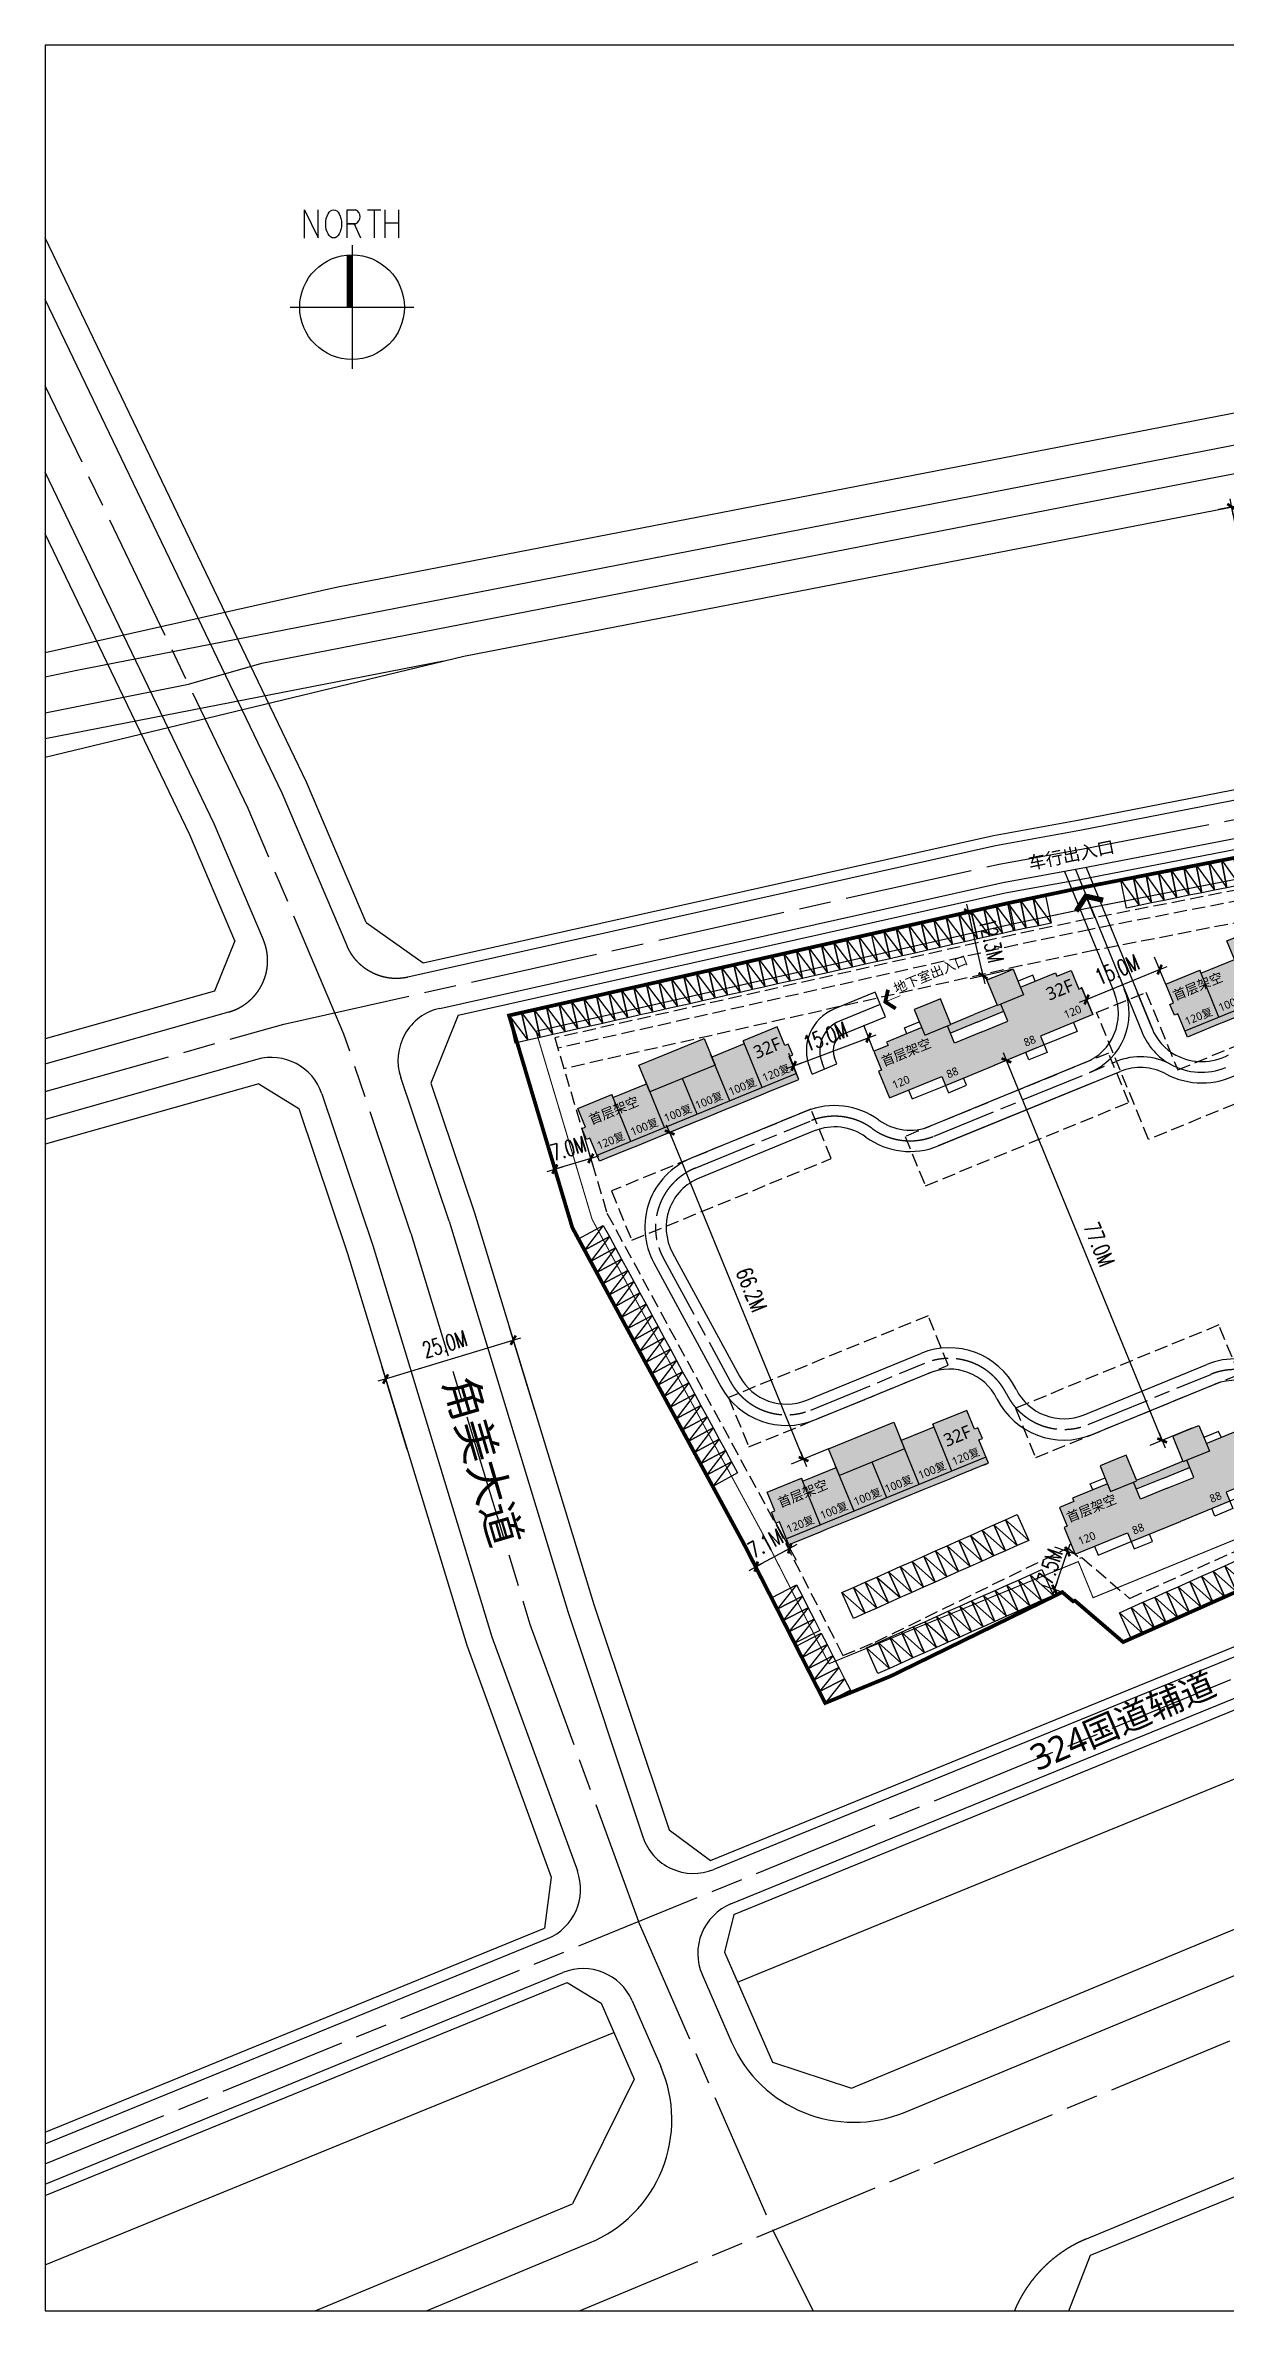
# Model space of a CAD drawing. Header units: inches. Extents: x 855191 to 1455791, y 170967 to 595677.
# Drawn here: x 855191 to 1076408, y 170967 to 595677 of the extents above; entities that cross this region are included whole.
import ezdxf
from ezdxf.enums import TextEntityAlignment as Align
from ezdxf.lldxf.tags import DXFTag
from ezdxf.xclip import XClip

# ---------------------------------------------------------------- set-up
doc = ezdxf.new("R2010")
doc.units = ezdxf.units.IN
doc.header["$LTSCALE"] = 1000
doc.header["$MEASUREMENT"] = 0
doc.header["$XCLIPFRAME"] = 2
for name, pattern in [('__DASH', [0.35, 0.25, -0.1]), ('ACAD_ISO08W100', [36, 24, -3, 6, -3]), ('DASHED', [0.75, 0.5, -0.25])]:
    doc.linetypes.add(name, pattern=pattern)
for name, color, linetype in [('06S1中心线', 52, 'ACAD_ISO08W100'), ('06S路名', 7, 'Continuous'), ('AXIS', 3, 'Continuous'), ('BALCONY', 200, 'Continuous'), ('CAR', 146, 'Continuous'), ('PUB_DIM', 3, 'Continuous'), ('road', 175, 'Continuous'), ('SOLID_HATCH', 252, 'Continuous'), ('Text_楼号', 1, 'Continuous'), ('wall', 130, 'Continuous'), ('地下室轮廓', 6, 'Continuous'), ('填充', 7, 'Continuous'), ('户型面积', 1, 'Continuous'), ('用地红线', 1, 'Continuous'), ('退红线', 5, 'Continuous'), ('道路中线', 52, 'Continuous')]:
    doc.layers.add(name, color=color, linetype=linetype)
doc.styles.add('DIM_FONT', font='simplex_.ttf', dxfattribs={"width": 0.7, "bigfont": 'GBCBIG'})
doc.styles.add('H', font='msyh.ttf')
doc.styles.add('H竖', font='msyh.ttf')
tags = doc.linetypes.add('CENTER', pattern=[2, 1.25, -0.25, 0.25, -0.25]).pattern_tags.tags
tags[10:11] = [DXFTag(74, 4), DXFTag(75, 0), DXFTag(340, '0'), DXFTag(46, 1.0), DXFTag(50, 0.0), DXFTag(44, 0.0), DXFTag(45, 0.0)]
tags[8:9] = [DXFTag(74, 4), DXFTag(75, 0), DXFTag(340, '0'), DXFTag(46, 1.0), DXFTag(50, 0.0), DXFTag(44, 0.0), DXFTag(45, 0.0)]
tags[6:7] = [DXFTag(74, 4), DXFTag(75, 0), DXFTag(340, '0'), DXFTag(46, 1.0), DXFTag(50, 0.0), DXFTag(44, 0.0), DXFTag(45, 0.0)]
tags[4:5] = [DXFTag(74, 4), DXFTag(75, 0), DXFTag(340, '0'), DXFTag(46, 1.0), DXFTag(50, 0.0), DXFTag(44, 0.0), DXFTag(45, 0.0)]
doc.dimstyles.new('DIMN1', dxfattribs={"dimscale": 10, "dimtxt": 300, "dimasz": 1, "dimexe": 250, "dimexo": 300, "dimgap": 150, "dimtad": 1, "dimdec": 1, "dimlfac": 1000, "dimzin": 0, "dimdsep": 46, "dimtxsty": 'DIM_FONT', "dimblk": '_DIMX', "dimcen": 0.09, "dimclrt": 7, "dimazin": 0, "dimtfac": 1, "dimtdec": 1, "dimtix": 1, "dimtmove": 2, "dimatfit": 3, "dimldrblk": '_DIMX', "dimfxl": 1, "dimtolj": 1, "dimtzin": 0, "dimarcsym": 0})

# ---------------------------------------------------------------- blocks, each defined once
blk = doc.blocks.new('67234234234')
at = {"layer": '填充'}
h = blk.add_hatch(color=5, dxfattribs=at)
h.dxf.hatch_style = 1
h.paths.add_polyline_path([(665542, -193571), (662642, -193571), (662642, -192871), (655542, -192871), (655542, -189221), (650242, -189221), (650242, -194421), (650942, -194421), (650942, -197871), (645542, -197871), (640142, -197871), (640142, -194421), (640842, -194421), (640842, -189221), (635542, -189221), (635542, -192871), (628442, -192871), (628442, -193571), (625542, -193571), (625542, -197371), (624942, -197371), (624942, -202771), (635542, -202771), (635542, -204571), (645542, -204571), (655542, -204571), (655542, -202771), (666142, -202771), (666142, -197371), (665542, -197371)])
h = blk.add_hatch(color=5, dxfattribs=at)
h.dxf.hatch_style = 1
h.paths.add_polyline_path([(650942, -194421), (650242, -194421), (650242, -194321), (645542, -194321), (640842, -194321), (640842, -194421), (640142, -194421), (640142, -195871), (645542, -195871), (650942, -195871)])
at = {"layer": 'BALCONY'}
for p, q in [((632542, -192871), (632542, -191671)), ((632542, -191671), (635542, -191671)), ((640842, -194321, 0), (645542, -194321, 0)), ((650242, -194321, 0), (645542, -194321, 0)), ((658542, -191671), (655542, -191671)), ((658542, -192871), (658542, -191671)), ((645542, -195871, 0), (640142, -195871, 0)), ((645542, -195871, 0), (650942, -195871, 0)), ((628842, -202771), (628842, -204571)), ((662242, -202771), (662242, -204571)), ((628842, -204571), (635542, -204571)), ((635542, -204571, 0), (635542, -206071)), ((635542, -206071), (639242, -206071)), ((639242, -206071), (639242, -204571, 0)), ((651842, -206071), (651842, -204571, 0)), ((655542, -206071), (651842, -206071)), ((655542, -204571, 0), (655542, -206071)), ((662242, -204571), (655542, -204571))]:
    blk.add_line(p, q, dxfattribs=at)
at = {"layer": 'wall'}
for p, q in [((638442, -189221), (635542, -189221)), ((635542, -189221), (635542, -192271)), ((640842, -189221), (638442, -189221)), ((638442, -189221), (638442, -189221)), ((640842, -194421), (640842, -189221)), ((650242, -194421), (650242, -189221)), ((650242, -189221), (652642, -189221)), ((652642, -189221), (652642, -189221)), ((652642, -189221), (655542, -189221)), ((655542, -189221), (655542, -192271)), ((628442, -193571), (625542, -193571)), ((625542, -193571), (625542, -197371)), ((635542, -192871), (628442, -192871)), ((628442, -192871), (628442, -193571)), ((635542, -192261, 0), (635542, -194421, 0)), ((635542, -194421, 0), (640142, -194421, 0)), ((640142, -197871), (640142, -194421)), ((640142, -194421), (640842, -194421)), ((650942, -194421), (650242, -194421)), ((650942, -197871), (650942, -194421)), ((655542, -194421, 0), (650942, -194421, 0)), ((655542, -192261, 0), (655542, -194421, 0)), ((655542, -192871), (662642, -192871)), ((662642, -192871), (662642, -193571)), ((662642, -193571), (665542, -193571)), ((665542, -193571), (665542, -197371)), ((625542, -197371), (624942, -197371)), ((624942, -197371), (624942, -202771)), ((645542, -197871), (640142, -197871)), ((645542, -197871), (650942, -197871)), ((665542, -197371), (666142, -197371)), ((666142, -197371), (666142, -202771)), ((624942, -202771), (635542, -202771)), ((635542, -202771), (635542, -204571)), ((655542, -202771, 0), (655542, -204571)), ((666142, -202771), (655542, -202771)), ((635542, -204571), (645542, -204571)), ((645542, -204571), (645542, -204571)), ((655542, -204571), (645542, -204571)), ((645542, -204571), (645542, -204571))]:
    blk.add_line(p, q, dxfattribs=at)
at = {"layer": '户型面积', "style": 'H'}
for s, p in [('120', (626402, -201597, 0)), ('88', (636541, -203590, 0)), ('88', (652217, -203590, 0)), ('120', (661158, -201597, 0))]:
    blk.add_text(s, height=1500, dxfattribs=at).set_placement(p)
blk = doc.blocks.new('768345345345')
at = {"layer": '填充'}
h = blk.add_hatch(color=5, dxfattribs=at)
h.dxf.hatch_style = 1
h.paths.add_polyline_path([(797228, -274214), (803613, -271597), (803840, -272153), (810133, -269573), (808711, -266104), (820925, -261099), (822348, -264568), (828455, -262066), (828227, -261510), (834612, -258893), (836052, -262410), (836700, -262144), (837534, -264180), (836887, -264445), (838669, -268794), (801286, -284115), (799504, -279765), (798856, -280031), (798021, -277993), (798669, -277728)])
at = {"layer": 'SOLID_HATCH'}
for p, q in [((831829, -270301), (828227, -261510)), ((825722, -272803), (822120, -264012)), ((807216, -280388), (803613, -271598)), ((813508, -277808), (809906, -269017)), ((819615, -275306), (816866, -268598))]:
    blk.add_line(p, q, dxfattribs=at)
at = {"layer": 'wall'}
for p, q in [((834612, -258893), (828227, -261510)), ((836052, -262410), (834612, -258893)), ((808711, -266104), (820925, -261099)), ((820925, -261099), (822974, -266095)), ((826604, -262824), (822348, -264569)), ((828455, -262065), (826604, -262824)), ((826604, -262824), (826604, -262824)), ((828227, -261510), (828455, -262065)), ((836699, -262142), (836052, -262410)), ((837534, -264180), (836699, -262142)), ((810759, -271100), (808711, -266104)), ((822974, -266095), (810759, -271100)), ((836887, -264445), (837534, -264180)), ((838669, -268794), (836887, -264445)), ((797228, -274214), (803613, -271598)), ((838214, -267684), (800831, -283004)), ((803613, -271598), (803840, -272153)), ((803840, -272153), (805691, -271394)), ((805691, -271394), (810133, -269574)), ((805691, -271394), (805691, -271394)), ((831544, -271714), (826270, -273876)), ((831545, -271714), (831544, -271714)), ((832839, -271183), (831545, -271714)), ((838299, -268946), (832839, -271183)), ((832839, -271183), (832839, -271183)), ((837744, -269174), (838669, -268794)), ((837744, -269174), (837744, -269174)), ((838299, -268946), (838299, -268946)), ((798670, -277730), (797228, -274214)), ((825529, -274179), (820625, -276189)), ((826270, -273876), (825529, -274179)), ((825529, -274179), (825529, -274179)), ((826270, -273876), (826270, -273876)), ((798021, -277993), (798670, -277730)), ((798856, -280031), (798021, -277993)), ((799504, -279765), (798856, -280031)), ((801286, -284115), (799504, -279765)), ((813685, -279033), (808411, -281195)), ((813686, -279033), (813685, -279033)), ((814426, -278730), (813686, -279033)), ((819330, -276720), (814426, -278730)), ((814426, -278730), (814426, -278730)), ((820625, -276189), (819330, -276720)), ((819330, -276720), (819330, -276720)), ((820625, -276189), (820625, -276189)), ((802211, -283735), (801286, -284115)), ((807116, -281726), (802211, -283735)), ((802211, -283735), (802211, -283735)), ((808411, -281195), (807116, -281726)), ((807116, -281726), (807116, -281726)), ((808411, -281195), (808411, -281195))]:
    blk.add_line(p, q, dxfattribs=at)
at = {"layer": '户型面积', "style": 'H'}
for s, rotation, p in [('120复', 22.28491, (832200, -269253)), ('100复', 22.28491, (819617, -274410)), ('100复', 22.28491, (825895, -271837)), ('100复', 22.28512, (807506, -279373)), ('100复', 22.28512, (813784, -276800)), ('120复', 22.28512, (801201, -281958))]:
    blk.add_text(s, height=1500, rotation=rotation, dxfattribs=at).set_placement(p)
blk = doc.blocks.new('567345345345')
for p, q in [((595221, 464183), (1163623, 574503)), ((618819, 451190), (1163603, 557123)), ((482455, 438798), (595221, 464183)), ((482455, 418260), (618819, 451190)), ((735554, 411596), (782511, 420763)), ((735924, 409631), (782501, 418723)), ((614317, 385153), (719871, 408762)), ((719871, 408762), (735554, 411596)), ((720268, 406801), (735924, 409631)), ((617749, 383871), (720268, 406801)), ((600535, 401257), (611212, 393681)), ((575934, 397794), (572140, 388406)), ((668902, 217244), (1095753, 391694)), ((572140, 388406), (482455, 363000)), ((669431, 215299), (1096591, 389876)), ((617749, 383871), (612664, 371115)), ((670116, 202616), (1108203, 381659)), ((580025, 375569), (482455, 347930)), ((580399, 370998), (482455, 343253)), ((580399, 370998), (587889, 366354)), ((616076, 345273), (607021, 372208)), ((612664, 371115), (620839, 346798)), ((587889, 366354), (597027, 339173)), ((592229, 369134), (601789, 340698)), ((691522, 182742), (1113563, 357939)), ((701530, 178235), (1112572, 348866)), ((616076, 345273), (638414, 271877)), ((620839, 346798), (643183, 273380)), ((601789, 340698), (624117, 267335)), ((597027, 339173), (619373, 265750)), ((665097, 225411), (832463, 293812)), ((833835, 292429), (665681, 223705)), ((638414, 271877), (652409, 229806)), ((643183, 273380), (657346, 231158)), ((619373, 265750), (635216, 222269)), ((624117, 267335), (640116, 223428)), ((657346, 231158), (665097, 225411)), ((635216, 222269), (633969, 212690)), ((503749, 159470), (633969, 212690)), ((669431, 215299), (667692, 208184)), ((505665, 158092), (634503, 210747)), ((667672, 208230), (676664, 187574)), ((508401, 151648), (637421, 204378)), ((663517, 203996), (669023, 191346)), ((508369, 149474), (638178, 202526)), ((638178, 202526), (644585, 198631)), ((644585, 198631), (650775, 184411)), ((650374, 199112), (655750, 186762)), ((540405, 149604), (646968, 193155)), ((676664, 187574), (691522, 182742)), ((650775, 184411), (639202, 161024)), ((735522, 154450), (808514, 184750)), ((736276, 151419), (811950, 182210)), ((526190, 114110), (639202, 161024)), ((600380, 136246), (642412, 153694)), ((725523, 123671), (736276, 151419))]:
    blk.add_line(p, q)
for points in [[(482455, 358323), (574794, 384481, 0.4513833), (581274, 398008), (572059, 419726), (484531, 602120)], [(1078068, 601445), (1097575, 499551, -0.4131523), (1089670, 487856), (734261, 418476), (718484, 415624), (608363, 390994, -0.3620772), (596974, 396847), (584821, 425492), (500068, 602102)]]:
    blk.add_lwpolyline(points, format="xyb")
for points in [[(600535, 401257), (589379, 427551), (505617, 602096)], [(575934, 397794), (567501, 417667), (482455, 594889)], [(482455, 435248), (546327, 448569), (1163617, 568674)], [(482455, 429081), (567256, 445915), (580973, 449880), (758158, 484454), (902575, 512171), (943290, 522944), (976640, 532294)], [(611212, 393681), (718088, 417585), (733892, 420442), (1089078, 489778)], [(482455, 424453), (615035, 450276)]]:
    blk.add_lwpolyline(points)
for centre, radius, start, end in [((616500, 375394), 10000, 102.6074, 198.58193), ((582751, 365948), 10000, 18.58193, 105.81624), ((661898, 232962), 10000, 198.39976, 292.22944), ((630720, 220004), 10000, 292.22944, 20.02098), ((672686, 207987), 10000, 112.22944, 203.52403), ((641205, 195121), 10000, 23.52403, 112.22944), ((691945, 201325), 25000, 203.52403, 292.54415), ((632827, 176784), 25000, 292.54415, 23.52403), ((745107, 131360), 25000, 112.54415, 204.94361)]:
    blk.add_arc(centre, radius, start, end)
at = {"layer": '06S1中心线'}
for p, q in [((494536, 149763), (1106266, 399772)), ((482455, 75383), (1163377, 358045)), ((608933, 342985), (631233, 269713)), ((631233, 269713), (651557, 213936)), ((651530, 213994), (676757, 156041)), ((676757, 156041), (720646, 68395))]:
    blk.add_line(p, q, dxfattribs=at)
for points in [[(608933, 342985), (596376, 380335), (578440, 422609), (492299, 602111)], [(482455, 353126), (585122, 382210), (719178, 412193), (734908, 415036), (1103165, 486924)]]:
    blk.add_lwpolyline(points, dxfattribs=at)
blk = doc.blocks.new('_DIMX')
blk.add_line((-150, 0), (150, 0))
at = {"const_width": 50}
blk.add_lwpolyline([(-70, -70), (70, 70)], dxfattribs=at)
blk = doc.blocks.new('*D13')
at = {"layer": 'Defpoints', "color": 0, "transparency": 16777216}
for p in [(1089172, 511413), (1099118, 460261), (1087471, 457996)]:
    blk.add_point(p, dxfattribs=at)
at = {"layer": 'PUB_DIM', "color": 0, "lineweight": -2, "transparency": 16777216}
for p, q in [((1089172, 511413), (1075070, 508671)), ((1077526, 509138), (1087469, 458006)), ((1099118, 460261), (1085017, 457519))]:
    blk.add_line(p, q, dxfattribs=at)
at = {"layer": 'PUB_DIM', "color": 0, "lineweight": -2, "transparency": 16777216, "xscale": 10, "yscale": 10, "zscale": 10}
for p, rotation in [((1077524, 509148), 101.0038109321907), ((1087471, 457996), 281.0038109321908)]:
    blk.add_blockref('_DIMX', p, dxfattribs=dict(at, rotation=rotation))
at = {"layer": 'PUB_DIM', "color": 7, "transparency": 16777216, "insert": (1085462, 484148), "char_height": 3000, "attachment_point": 5, "rotation": 281.00381, "style": 'DIM_FONT'}
blk.add_mtext('\\A1;52.1M', dxfattribs=at)
blk = doc.blocks.new('*D35')
at = {"layer": 'Defpoints', "color": 0, "transparency": 16777216}
for p in [(972207, 391856), (976889, 393775), (1001982, 332548)]:
    blk.add_point(p, dxfattribs=at)
at = {"layer": 'PUB_DIM', "color": 0, "lineweight": -2, "transparency": 16777216}
for p, q in [((976889, 393775), (969894, 390908)), ((997295, 330638), (972211, 391847)), ((1001982, 332548), (994986, 329681))]:
    blk.add_line(p, q, dxfattribs=at)
at = {"layer": 'PUB_DIM', "color": 0, "lineweight": -2, "transparency": 16777216, "xscale": 10, "yscale": 10, "zscale": 10}
for p, rotation in [((972207, 391856), 112.285014005656), ((997299, 330629), 292.2850140056561)]:
    blk.add_blockref('_DIMX', p, dxfattribs=dict(at, rotation=rotation))
at = {"layer": 'PUB_DIM', "color": 7, "transparency": 16777216, "insert": (987547, 362388), "char_height": 3000, "attachment_point": 5, "rotation": 292.28501, "style": 'DIM_FONT'}
blk.add_mtext('\\A1;66.2M', dxfattribs=at)
blk = doc.blocks.new('*D36')
at = {"layer": 'Defpoints', "color": 0, "transparency": 16777216}
for p in [(1035311, 405371), (1040851, 407642), (1070046, 336399)]:
    blk.add_point(p, dxfattribs=at)
at = {"layer": 'PUB_DIM', "color": 0, "lineweight": -2, "transparency": 16777216}
for p, q in [((1040851, 407642), (1032998, 404424)), ((1064502, 334138), (1035315, 405362)), ((1070046, 336399), (1062193, 333181))]:
    blk.add_line(p, q, dxfattribs=at)
at = {"layer": 'PUB_DIM', "color": 0, "lineweight": -2, "transparency": 16777216, "xscale": 10, "yscale": 10, "zscale": 10}
for p, rotation in [((1035311, 405371), 112.2833172064324), ((1064506, 334129), 292.2833172064324)]:
    blk.add_blockref('_DIMX', p, dxfattribs=dict(at, rotation=rotation))
at = {"layer": 'PUB_DIM', "color": 7, "transparency": 16777216, "insert": (1052703, 370895), "char_height": 3000, "attachment_point": 5, "rotation": 292.28332, "style": 'DIM_FONT'}
blk.add_mtext('\\A1;77.0M', dxfattribs=at)
blk = doc.blocks.new('343434klkl')
at = {"layer": 'AXIS'}
for points, const_width in [([(3958340, -1375177), (3961062, -1373275), (3963784, -1375177)], 1000), ([(3961062, -1373275), (3961062, -1377677)], 200)]:
    blk.add_lwpolyline(points, dxfattribs=dict(at, const_width=const_width))
blk = doc.blocks.new('*D29')
at = {"layer": 'Defpoints', "color": 0, "transparency": 16777216}
for p in [(1064038, 422396), (1065197, 419568), (1051504, 413952)]:
    blk.add_point(p, dxfattribs=at)
at = {"layer": 'PUB_DIM', "color": 0, "lineweight": -2, "transparency": 16777216}
for p, q in [((1050353, 416784), (1064028, 422392)), ((1065197, 419568), (1063089, 424709)), ((1051504, 413952), (1049396, 419093))]:
    blk.add_line(p, q, dxfattribs=at)
at = {"layer": 'PUB_DIM', "color": 0, "lineweight": -2, "transparency": 16777216, "xscale": 10, "yscale": 10, "zscale": 10}
for p, rotation in [((1064038, 422396), 22.29816498926103), ((1050344, 416780), 202.298164989261)]:
    blk.add_blockref('_DIMX', p, dxfattribs=dict(at, rotation=rotation))
at = {"layer": 'PUB_DIM', "color": 7, "transparency": 16777216, "insert": (1056045, 422382), "char_height": 3000, "attachment_point": 5, "rotation": 22.29816, "style": 'DIM_FONT'}
blk.add_mtext('\\A1;15.0M', dxfattribs=at)
blk = doc.blocks.new('*D30')
at = {"layer": 'Defpoints', "color": 0, "transparency": 16777216}
for p in [(1009481, 409633), (1010447, 407070), (996407, 401774)]:
    blk.add_point(p, dxfattribs=at)
at = {"layer": 'PUB_DIM', "color": 0, "lineweight": -2, "transparency": 16777216}
for p, q in [((1010447, 407070), (1008598, 411972)), ((995449, 404340), (1009471, 409629)), ((996407, 401774), (994558, 406676))]:
    blk.add_line(p, q, dxfattribs=at)
at = {"layer": 'PUB_DIM', "color": 0, "lineweight": -2, "transparency": 16777216, "xscale": 10, "yscale": 10, "zscale": 10}
for p, rotation in [((1009481, 409633), 20.66729122925105), ((995440, 404336), 200.667291229251)]:
    blk.add_blockref('_DIMX', p, dxfattribs=dict(at, rotation=rotation))
at = {"layer": 'PUB_DIM', "color": 7, "transparency": 16777216, "insert": (1001395, 409810), "char_height": 3000, "attachment_point": 5, "rotation": 20.66729, "style": 'DIM_FONT'}
blk.add_mtext('\\A1;15.0M', dxfattribs=at)
blk = doc.blocks.new('*D26')
at = {"layer": 'Defpoints', "color": 0, "transparency": 16777216}
for p in [(1033859, 434456), (1028232, 433189), (1036558, 422471)]:
    blk.add_point(p, dxfattribs=at)
at = {"layer": 'PUB_DIM', "color": 0, "lineweight": -2, "transparency": 16777216}
for p, q in [((1033859, 434456), (1025793, 432640)), ((1030929, 421214), (1028234, 433180)), ((1036558, 422471), (1028492, 420655))]:
    blk.add_line(p, q, dxfattribs=at)
at = {"layer": 'PUB_DIM', "color": 0, "lineweight": -2, "transparency": 16777216, "xscale": 10, "yscale": 10, "zscale": 10}
for p, rotation in [((1028232, 433189), 102.6895395842135), ((1030931, 421204), 282.6895395842135)]:
    blk.add_blockref('_DIMX', p, dxfattribs=dict(at, rotation=rotation))
at = {"layer": 'PUB_DIM', "color": 7, "transparency": 16777216, "insert": (1032527, 427860), "char_height": 3000, "attachment_point": 5, "rotation": 282.68954, "style": 'DIM_FONT'}
blk.add_mtext('\\A1;12.3M', dxfattribs=at)
blk = doc.blocks.new('*D22')
at = {"layer": 'Defpoints', "color": 0, "transparency": 16777216}
for p in [(992127, 318621), (985852, 315218), (988428, 310470)]:
    blk.add_point(p, dxfattribs=at)
at = {"layer": 'PUB_DIM', "color": 0, "lineweight": -2, "transparency": 16777216}
for p, q in [((992127, 318621), (995894, 311675)), ((985852, 315218), (989620, 308272)), ((988419, 310465), (988410, 310460)), ((994702, 313873), (988428, 310470)), ((994711, 313878), (994720, 313882))]:
    blk.add_line(p, q, dxfattribs=at)
at = {"layer": 'PUB_DIM', "color": 0, "lineweight": -2, "transparency": 16777216, "xscale": 10, "yscale": 10, "zscale": 10}
for p, rotation in [((994702, 313873), 208.4764050496398), ((988428, 310470), 28.47640504963978)]:
    blk.add_blockref('_DIMX', p, dxfattribs=dict(at, rotation=rotation))
at = {"layer": 'PUB_DIM', "color": 7, "transparency": 16777216, "insert": (990125, 314826), "char_height": 3000, "attachment_point": 5, "rotation": 28.47641, "style": 'DIM_FONT'}
blk.add_mtext('\\A1;7.1M', dxfattribs=at)
blk = doc.blocks.new('*D23')
at = {"layer": 'Defpoints', "color": 0, "transparency": 16777216}
for p in [(955759, 392575), (949023, 390567), (950685, 384992)]:
    blk.add_point(p, dxfattribs=at)
at = {"layer": 'PUB_DIM', "color": 0, "lineweight": -2, "transparency": 16777216}
for p, q in [((955759, 392575), (958135, 384604)), ((949023, 390567), (951400, 382596)), ((957421, 387000), (950685, 384992)), ((957430, 387003), (957440, 387006)), ((950676, 384989), (950666, 384986))]:
    blk.add_line(p, q, dxfattribs=at)
at = {"layer": 'PUB_DIM', "color": 0, "lineweight": -2, "transparency": 16777216, "xscale": 10, "yscale": 10, "zscale": 10}
for p, rotation in [((957421, 387000), 196.6015263730764), ((950685, 384992), 16.60152637307638)]:
    blk.add_blockref('_DIMX', p, dxfattribs=dict(at, rotation=rotation))
at = {"layer": 'PUB_DIM', "color": 7, "transparency": 16777216, "insert": (953190, 388890), "char_height": 3000, "attachment_point": 5, "rotation": 16.60153, "style": 'DIM_FONT'}
blk.add_mtext('\\A1;7.0M', dxfattribs=at)
blk = doc.blocks.new('*D33')
at = {"layer": 'Defpoints', "color": 0, "transparency": 16777216}
for p in [(942883, 352918), (946902, 339713), (922985, 332435)]:
    blk.add_point(p, dxfattribs=at)
at = {"layer": 'PUB_DIM', "color": 0, "lineweight": -2, "transparency": 16777216}
for p, q in [((918976, 345642), (942874, 352915)), ((946902, 339713), (942156, 355310)), ((922985, 332435), (918239, 348031))]:
    blk.add_line(p, q, dxfattribs=at)
at = {"layer": 'PUB_DIM', "color": 0, "lineweight": -2, "transparency": 16777216, "xscale": 10, "yscale": 10, "zscale": 10}
for p, rotation in [((942883, 352918), 16.92719187699885), ((918967, 345639), 196.9271918769988)]:
    blk.add_blockref('_DIMX', p, dxfattribs=dict(at, rotation=rotation))
at = {"layer": 'PUB_DIM', "color": 7, "transparency": 16777216, "insert": (930046, 352168), "char_height": 3000, "attachment_point": 5, "rotation": 16.92719, "style": 'DIM_FONT'}
blk.add_mtext('\\A1;25.0M', dxfattribs=at)
blk = doc.blocks.new('fghfgh456456')
for p, q in [((534709455, 2766697122), (534711395, 2766697122)), ((534711395, 2766697122), (534709455, 2766697122)), ((534710581, 2766692121), (534710581, 2766663508)), ((534696275, 2766677814), (534724887, 2766677814))]:
    blk.add_line(p, q)
for points in [[(534699596, 2766693773), (534699596, 2766700337), (534702773, 2766693828), (534702773, 2766700337)], [(534709455, 2766693828), (534709455, 2766700337), (534711395, 2766700337)], [(534714135, 2766700337), (534717283, 2766700337)], [(534715709, 2766700337), (534715709, 2766693828)], [(534718182, 2766700337), (534718182, 2766693828)], [(534718182, 2766697311), (534721330, 2766697311)], [(534721330, 2766700337), (534721330, 2766693828)], [(534711088, 2766697122), (534712520, 2766693828)]]:
    blk.add_lwpolyline(points)
at = {"const_width": 1500}
blk.add_lwpolyline([(534710081, 2766677814), (534710081, 2766689921)], dxfattribs=at)
blk.add_circle((534710581, 2766677814), 12106)
blk.add_arc((534710715, 2766698730), 1746, 292.9448, 67.0552)
blk.add_ellipse((534706321, 2766697082), major_axis=(0, -3255), ratio=0.5625)
blk = doc.blocks.new('236786786')
at = {"layer": 'CAR'}
blk.add_line((48363021, 91868905), (48368003, 91871910), dxfattribs=at)
blk.add_lwpolyline([(48363021, 91868905), (48364998, 91867544), (48368003, 91871910), (48366026, 91873271)], close=True, dxfattribs=at)
blk = doc.blocks.new('5624234234')
at = {"layer": 'CAR'}
for p, xscale, rotation in [((29632292, 99875755), -0.9999999999999998, 135.86082611716), ((29634659, 99875355), -0.9999999999999998, 135.86082611716), ((29637025, 99874955), -0.9999999999999998, 135.86082611716), ((29639391, 99874555), -0.9999999999999998, 135.86082611716), ((29641758, 99874155), -0.9999999999999998, 135.86082611716), ((29644124, 99873755), -0.9999999999999998, 135.86082611716), ((29646491, 99873355), -0.9999999999999998, 135.86082611716), ((29648857, 99872955), -0.9999999999999998, 135.86082611716), ((29651224, 99872555), -0.9999999999999998, 135.86082611716), ((29653590, 99872155), -0.9999999999999998, 135.86082611716), ((29655956, 99871755), -0.9999999999999998, 135.86082611716), ((29658323, 99871355), -0.9999999999999998, 135.86082611716), ((29660689, 99870955), -0.9999999999999998, 135.86082611716), ((29663056, 99870555), -0.9999999999999998, 135.86082611716), ((29665422, 99870155), -0.9999999999999998, 135.86082611716), ((29667789, 99869755), -0.9999999999999998, 135.86082611716), ((29670155, 99869355), -0.9999999999999998, 135.86082611716), ((29672522, 99868955), -0.9999999999999998, 135.86082611716), ((29674888, 99868555), -0.9999999999999998, 135.86082611716), ((29677254, 99868155), -0.9999999999999998, 135.86082611716), ((29679621, 99867755), -0.9999999999999998, 135.86082611716), ((29681987, 99867355), -0.9999999999999998, 135.86082611716), ((29684354, 99866955), -0.9999999999999998, 135.86082611716), ((29686720, 99866555), -0.9999999999999998, 135.86082611716), ((29689087, 99866155), -0.9999999999999998, 135.86082611716), ((29691453, 99865755), -0.9999999999999998, 135.86082611716), ((29693819, 99865355), -0.9999999999999998, 135.86082611716), ((29696186, 99864955), -0.9999999999999998, 135.86082611716), ((29698552, 99864555), -0.9999999999999998, 135.86082611716), ((29700919, 99864155), -0.9999999999999998, 135.86082611716), ((29703285, 99863755), -0.9999999999999998, 135.86082611716), ((29705652, 99863355), -0.9999999999999998, 135.86082611716), ((29708018, 99862955), -0.9999999999999998, 135.86082611716), ((29710384, 99862555), -0.9999999999999998, 135.86082611716), ((29712751, 99862155), -0.9999999999999998, 135.86082611716), ((29715117, 99861756), -0.9999999999999998, 135.86082611716), ((29717484, 99861356), -0.9999999999999998, 135.86082611716), ((29719850, 99860956), -0.9999999999999998, 135.86082611716), ((29722217, 99860556), -0.9999999999999998, 135.86082611716), ((29724583, 99860156), -0.9999999999999998, 135.86082611716), ((31885142, 99199990), -1, 134.6152689703629), ((31887499, 99199538), -1, 134.6152689703629), ((31889856, 99199087), -1, 134.6152689703629), ((31906356, 99195928), -1, 134.6152689703629), ((31908714, 99195476), -1, 134.6152689703629), ((31911071, 99195025), -1, 134.6152689703629), ((31913428, 99194574), -1, 134.6152689703629), ((31915785, 99194122), -1, 134.6152689703629), ((31918142, 99193671), -1, 134.6152689703629), ((31920499, 99193220), -1, 134.6152689703629), ((31922857, 99192768), -1, 134.6152689703629), ((31925214, 99192317), -1, 134.6152689703629), ((31927571, 99191866), -1, 134.6152689703629), ((31929928, 99191414), -1, 134.6152689703629), ((31932285, 99190963), -1, 134.6152689703629), ((31934643, 99190512), -1, 134.6152689703629), ((31937000, 99190060), -1, 134.6152689703629), ((31939357, 99189609), -1, 134.6152689703629), ((31941714, 99189158), -1, 134.6152689703629), ((31944071, 99188706), -1, 134.6152689703629), ((32675163, 98956942), -1, 134.2081504685296), ((32677517, 98956474), -1, 134.2081504685296), ((32679871, 98956006), -1, 134.2081504685296), ((32682225, 98955538), -1, 134.2081504685296), ((32684579, 98955070), -1, 134.2081504685296), ((32686933, 98954602), -1, 134.2081504685296), ((32689287, 98954134), -1, 134.2081504685296), ((32691641, 98953666), -1, 134.2081504685296), ((32693995, 98953198), -1, 134.2081504685296), ((32696349, 98952730), -1, 134.2081504685296), ((32698703, 98952262), -1, 134.2081504685296), ((32701057, 98951794), -1, 134.2081504685296), ((32703410, 98951326), -1, 134.2081504685296), ((32705764, 98950858), -1, 134.2081504685296), ((32708118, 98950389), -1, 134.2081504685296), ((32710472, 98949921), -1, 134.2081504685296), ((32712826, 98949453), -1, 134.2081504685296), ((32715180, 98948985), -1, 134.2081504685296), ((32717534, 98948517), -1, 134.2081504685296), ((104179509, -843491), -1, 61.64769162572691), ((104179767, -845877), -1, 61.64769162572691), ((32719888, 98948049), -1, 134.2081504685296), ((32722242, 98947581), -1, 134.2081504685296), ((32724596, 98947113), -1, 134.2081504685296), ((32726950, 98946645), -1, 134.2081504685296), ((32729303, 98946177), -1, 134.2081504685296), ((32731657, 98945709), -1, 134.2081504685296), ((32734011, 98945241), -1, 134.2081504685296), ((32736365, 98944773), -1, 134.2081504685296), ((32738719, 98944305), -1, 134.2081504685296), ((104180026, -848263), -1, 61.64769162572691), ((104180285, -850649), -1, 61.64769162572691), ((32741073, 98943836), -1, 134.2081504685296), ((32743427, 98943368), -1, 134.2081504685296), ((32745781, 98942900), -1, 134.2081504685296), ((32748135, 98942432), -1, 134.2081504685296), ((32750489, 98941964), -1, 134.2081504685296), ((32752843, 98941496), -1, 134.2081504685296), ((32755197, 98941028), -1, 134.2081504685296), ((32757550, 98940560), -1, 134.2081504685296), ((32759904, 98940092), -1, 134.2081504685296), ((104180544, -853035), -1, 61.64769162572691), ((104180803, -855421), -1, 61.64769162572691), ((32762258, 98939624), -1, 134.2081504685296), ((32764612, 98939156), -1, 134.2081504685296), ((32766966, 98938688), -1, 134.2081504685296), ((32769320, 98938220), -1, 134.2081504685296), ((32771674, 98937752), -1, 134.2081504685296), ((32774028, 98937283), -1, 134.2081504685296), ((32776382, 98936815), -1, 134.2081504685296), ((32778736, 98936347), -1, 134.2081504685296), ((32781090, 98935879), -1, 134.2081504685296), ((104181062, -857807), -1, 61.64769162572691), ((32783443, 98935411), -1, 134.2081504685296), ((32785797, 98934943), -1, 134.2081504685296), ((32788151, 98934475), -1, 134.2081504685296), ((32790505, 98934007), -1, 134.2081504685296), ((32792859, 98933539), -1, 134.2081504685296), ((32795213, 98933071), -1, 134.2081504685296), ((32797567, 98932603), -1, 134.2081504685296), ((32799921, 98932135), -1, 134.2081504685296), ((32802275, 98931667), -1, 134.2081504685296), ((104181321, -860193), -1, 61.64769162572691), ((104181580, -862579), -1, 61.64769162572691), ((32804629, 98931199), -1, 134.2081504685296), ((32806983, 98930730), -1, 134.2081504685296), ((32809337, 98930262), -1, 134.2081504685296), ((32811690, 98929794), -1, 134.2081504685296), ((32814044, 98929326), -1, 134.2081504685296), ((32816398, 98928858), -1, 134.2081504685296), ((32818752, 98928390), -1, 134.2081504685296), ((32821106, 98927922), -1, 134.2081504685296), ((32823460, 98927454), -1, 134.2081504685296), ((104181839, -864965), -1, 61.64769162572691), ((104182098, -867351), -1, 61.64769162572691), ((32825814, 98926986), -1, 134.2081504685296), ((32828168, 98926518), -1, 134.2081504685296), ((32830522, 98926050), -1, 134.2081504685296), ((104182357, -869737), -1, 61.64769162572691), ((104182615, -872123), -1, 61.64769162572691), ((104182874, -874509), -1, 61.64769162572691), ((104183133, -876895), -1, 61.64769162572691), ((12022691, 103393629), -1, 145.9757856875857), ((104183392, -879281), -1, 61.64769162572691), ((12022739, 103388329), -1, 145.9757856875857), ((104183651, -881667), -1, 61.64769162572691), ((104183910, -884053), -1, 61.64769162572691), ((104184169, -886439), -1, 61.64769162572691), ((104184428, -888825), -1, 61.64769162572691), ((12022787, 103383029), -1, 145.9757856875857), ((104184687, -891211), -1, 61.64769162572691), ((104184946, -893597), -1, 61.64769162572691), ((103906197, -11145801), -0.9999999999999992, 55.97578568758573), ((103906219, -11148200), -0.9999999999999992, 55.97578568758573), ((103906241, -11150600), -0.9999999999999992, 55.97578568758573), ((103906263, -11153000), -0.9999999999999992, 55.97578568758573), ((103895007, -11157903), -0.9999999999999992, 55.97578568758573), ((103906285, -11155400), -0.9999999999999992, 55.97578568758573), ((103906306, -11157800), -0.9999999999999992, 55.97578568758573), ((103895029, -11160303), -0.9999999999999992, 55.97578568758573), ((103906328, -11160200), -0.9999999999999992, 55.97578568758573), ((103895051, -11162703), -0.9999999999999992, 55.97578568758573), ((103906350, -11162600), -0.9999999999999992, 55.97578568758573), ((104128298, -3516907), -1, 60.2139061416938), ((104128497, -3519299), -1, 60.2139061416938), ((104128696, -3521690), -1, 60.2139061416938), ((104128896, -3524082), -1, 60.2139061416938), ((9543001, 103558173), -0.9999999999999998, 147.1721171026077), ((9545400, 103558245), -0.9999999999999998, 147.1721171026077), ((9547799, 103558317), -0.9999999999999998, 147.1721171026077), ((9550198, 103558389), -0.9999999999999998, 147.1721171026077), ((9552597, 103558461), -0.9999999999999998, 147.1721171026077), ((9554996, 103558533), -0.9999999999999998, 147.1721171026077), ((9557395, 103558605), -0.9999999999999998, 147.1721171026077), ((9559794, 103558677), -0.9999999999999998, 147.1721171026077), ((9562193, 103558749), -0.9999999999999998, 147.1721171026077), ((9564592, 103558821), -0.9999999999999998, 147.1721171026077), ((9566990, 103558893), -0.9999999999999998, 147.1721171026077), ((9569389, 103558965), -0.9999999999999998, 147.1721171026077), ((9571788, 103559036), -0.9999999999999998, 147.1721171026077), ((9574187, 103559108), -0.9999999999999998, 147.1721171026077), ((9576586, 103559180), -0.9999999999999998, 147.1721171026077), ((104129141, -3527034), -1, 60.2139061416938), ((104129340, -3529425), -1, 60.2139061416938), ((104129540, -3531817), -1, 60.2139061416938), ((9543340, 103546878), -0.9999999999999998, 147.1721171026077), ((9545739, 103546950), -0.9999999999999998, 147.1721171026077), ((9548138, 103547022), -0.9999999999999998, 147.1721171026077), ((9550537, 103547094), -0.9999999999999998, 147.1721171026077), ((9552936, 103547166), -0.9999999999999998, 147.1721171026077), ((9555335, 103547238), -0.9999999999999998, 147.1721171026077), ((9557733, 103547310), -0.9999999999999998, 147.1721171026077), ((9560132, 103547382), -0.9999999999999998, 147.1721171026077), ((9562531, 103547454), -0.9999999999999998, 147.1721171026077), ((9564930, 103547526), -0.9999999999999998, 147.1721171026077), ((9567329, 103547598), -0.9999999999999998, 147.1721171026077), ((9569728, 103547670), -0.9999999999999998, 147.1721171026077), ((9572127, 103547742), -0.9999999999999998, 147.1721171026077), ((9574526, 103547813), -0.9999999999999998, 147.1721171026077), ((9576925, 103547885), -0.9999999999999998, 147.1721171026077), ((104129739, -3534209), -1, 60.2139061416938), ((104129938, -3536601), -1, 60.2139061416938), ((9589741, 103534952), -1.000000000000002, 147.1721171026078), ((9592140, 103535024), -1.000000000000002, 147.1721171026078), ((9594539, 103535096), -1.000000000000002, 147.1721171026078), ((9596938, 103535168), -1.000000000000002, 147.1721171026078), ((9599337, 103535240), -1.000000000000002, 147.1721171026078), ((9601736, 103535312), -1.000000000000002, 147.1721171026078), ((9604135, 103535384), -1.000000000000002, 147.1721171026078), ((9606534, 103535456), -1.000000000000002, 147.1721171026078), ((9608932, 103535528), -1.000000000000002, 147.1721171026078), ((9611331, 103535599), -1.000000000000002, 147.1721171026078), ((9613730, 103535671), -1.000000000000002, 147.1721171026078), ((9616129, 103535743), -1.000000000000002, 147.1721171026078), ((9618528, 103535815), -1.000000000000002, 147.1721171026078), ((9620927, 103535887), -1.000000000000002, 147.1721171026078), ((9623326, 103535959), -1.000000000000002, 147.1721171026078), ((9625725, 103536031), -1.000000000000002, 147.1721171026078), ((9628124, 103536103), -1.000000000000002, 147.1721171026078), ((9630523, 103536175), -1.000000000000002, 147.1721171026078), ((9632922, 103536247), -1.000000000000002, 147.1721171026078), ((9635321, 103536319), -1.000000000000002, 147.1721171026078), ((12804472, 103206200), -0.9999999999999998, 145.4546037812278), ((12806872, 103206200), -0.9999999999999998, 145.4546037812278), ((12809272, 103206200), -0.9999999999999998, 145.4546037812278), ((12811672, 103206200), -0.9999999999999998, 145.4546037812278), ((12814072, 103206200), -0.9999999999999998, 145.4546037812278), ((12816472, 103206200), -0.9999999999999998, 145.4546037812278), ((12818872, 103206200), -0.9999999999999998, 145.4546037812278), ((12821272, 103206200), -0.9999999999999998, 145.4546037812278), ((12823672, 103206200), -0.9999999999999998, 145.4546037812278), ((12826072, 103206200), -0.9999999999999998, 145.4546037812278), ((12828472, 103206200), -0.9999999999999998, 145.4546037812278), ((12830872, 103206200), -0.9999999999999998, 145.4546037812278), ((12833272, 103206200), -0.9999999999999998, 145.4546037812278), ((12835672, 103206200), -0.9999999999999998, 145.4546037812278), ((12838072, 103206200), -0.9999999999999998, 145.4546037812278), ((12840472, 103206200), -0.9999999999999998, 145.4546037812278), ((12842872, 103206200), -0.9999999999999998, 145.4546037812278), ((12857272, 103206200), -0.9999999999999998, 145.4546037812278), ((12859672, 103206200), -0.9999999999999998, 145.4546037812278), ((12862072, 103206200), -0.9999999999999998, 145.4546037812278), ((12864472, 103206200), -0.9999999999999998, 145.4546037812278), ((12866872, 103206200), -0.9999999999999998, 145.4546037812278), ((12869272, 103206200), -0.9999999999999998, 145.4546037812278), ((12871672, 103206200), -0.9999999999999998, 145.4546037812278), ((12874072, 103206200), -0.9999999999999998, 145.4546037812278), ((12876472, 103206200), -0.9999999999999998, 145.4546037812278), ((12878872, 103206200), -0.9999999999999998, 145.4546037812278), ((12881272, 103206200), -0.9999999999999998, 145.4546037812278), ((12883672, 103206200), -0.9999999999999998, 145.4546037812278), ((12886072, 103206200), -0.9999999999999998, 145.4546037812278), ((12888472, 103206200), -0.9999999999999998, 145.4546037812278), ((12890872, 103206200), -0.9999999999999998, 145.4546037812278), ((12893272, 103206200), -0.9999999999999998, 145.4546037812278), ((12895672, 103206200), -0.9999999999999998, 145.4546037812278), ((12898072, 103206200), -0.9999999999999998, 145.4546037812278), ((12900472, 103206200), -0.9999999999999998, 145.4546037812278), ((12902872, 103206200), -0.9999999999999998, 145.4546037812278), ((12905272, 103206200), -0.9999999999999998, 145.4546037812278)]:
    blk.add_blockref('236786786', p, dxfattribs=dict(at, xscale=xscale, rotation=rotation))
blk = doc.blocks.new('68354345345')
at = {"layer": 'road'}
for p, q in [((2140248, -343872), (2132615, -347000)), ((2127498, -356929), (2127025, -355775)), ((2127498, -356929), (2132124, -355033)), ((2129811, -355981), (2129338, -354827)), ((2132124, -355033), (2131651, -353879))]:
    blk.add_line(p, q, dxfattribs=at)
blk.add_lwpolyline([(2133563, -349313), (2141196, -346185), (2139300, -341558), (2131667, -344686)], dxfattribs=at)
for radius in [8500, 6000, 3500]:
    blk.add_arc((2134890, -352551), radius, 112.28332, 202.28332, dxfattribs=at)
blk = doc.blocks.new('*D40')
at = {"layer": 'Defpoints', "color": 0, "transparency": 16777216}
for p in [(1046765, 313299), (1048211, 312807), (1045785, 305676)]:
    blk.add_point(p, dxfattribs=at)
at = {"layer": 'PUB_DIM', "color": 0, "lineweight": -2, "transparency": 16777216}
for p, q in [((1044342, 306177), (1046761, 313290)), ((1048211, 312807), (1044398, 314104)), ((1045785, 305676), (1041972, 306973))]:
    blk.add_line(p, q, dxfattribs=at)
at = {"layer": 'PUB_DIM', "color": 0, "lineweight": -2, "transparency": 16777216, "xscale": 10, "yscale": 10, "zscale": 10}
for p, rotation in [((1046765, 313299), 71.21348327583318), ((1044339, 306168), 251.2134832758332)]:
    blk.add_blockref('_DIMX', p, dxfattribs=dict(at, rotation=rotation))
at = {"layer": 'PUB_DIM', "color": 7, "transparency": 16777216, "insert": (1043469, 310442), "char_height": 3000, "attachment_point": 5, "rotation": 71.21348, "style": 'DIM_FONT'}
blk.add_mtext('\\A1;7.5M', dxfattribs=at)

msp = doc.modelspace()

# ---------------------------------------------------------------- linework, layer by layer
msp.add_lwpolyline([(855190.76, 170967.15), (1455790.76, 170967.15), (1455790.76, 595677.15), (855190.76, 595677.15)], close=True)
at = {"layer": 'road'}
for p, q in [((1046230.24, 440766.91), (1055562.7, 417993.16)), ((1050232.88, 441548.27), (1062604.6, 411357.86)), ((1062607.13, 411351.69), (1059868.52, 418034.65)), ((1050101.36, 404948.09), (1021032.62, 393036.02)), ((1022549.36, 389334.74), (1056632.18, 403301.53)), ((1051618.11, 401246.81), (1022549.36, 389334.74)), ((997787.73, 395854.64), (976235.14, 387022.61)), ((999304.47, 392153.36), (977751.89, 383321.33)), ((969237.57, 367392.97), (981788.2, 344254.87)), ((972753.62, 369300.16), (985304.25, 346162.06)), ((997886.26, 341676.82), (1019284.16, 350445.46)), ((1049867.77, 338937.08), (1072859.83, 348358.99)), ((999403, 337975.54), (1020800.9, 346744.18)), ((1051384.52, 335235.8), (1074376.58, 344657.71))]:
    msp.add_line(p, q, dxfattribs=at)
at = {"layer": 'road', "color": 30, "linetype": '__DASH', "ltscale": 10}
for points in [[(1052211.73, 414339.01), (1061464.94, 418130.88), (1067418.01, 403603.12), (1097121.31, 415775.23), (1100913.18, 406522.03), (1061956.44, 390558.15)], [(1016338.5, 391112.01), (1020130.37, 381858.81), (1058253.24, 397481.98), (1054461.37, 406735.19)], [(961299.19, 380901.3), (965091.06, 371648.1), (1002474.14, 386968.12), (998682.27, 396221.32)], [(983238.95, 342157.07), (987030.82, 332903.87), (1024412.29, 348225.76), (1020620.42, 357478.97)], [(1037005.96, 340150.28), (1040797.82, 330897.08), (1078920.69, 346520.25), (1075128.83, 355773.45)]]:
    msp.add_lwpolyline(points, close=True, dxfattribs=at)
at = {"layer": 'road'}
for centre, radius, start, end in [((1046309.49, 414201.29), 10000, 292.2833173, 22.2833172), ((1071691.34, 415000.29), 9789.55, 201.8824678, 241.9143167), ((1060424.05, 394048.33), 10000, 61.5490468, 112.2833173), ((1071955.24, 415494.82), 10350.09, 241.9143167, 298.8184443), ((1071955.24, 415494.82), 14350.09, 241.9143167, 297.8324603), ((1003096.34, 382900.16), 14000, 53.8890777, 112.2833172), ((1003096.34, 382900.16), 10000, 53.8890777, 112.2833172), ((1017240.75, 402289.22), 14000, 233.8890777, 292.2833173), ((1017240.75, 402289.22), 10000, 233.8890777, 292.2833173), ((981543.76, 374068.13), 14000, 112.2833172, 208.476405), ((981543.76, 374068.13), 10000, 112.2833172, 208.476405), ((1024592.77, 337490.98), 14000, 26.4748116, 112.2833172), ((1078168.44, 335404.51), 14000, 62.4217087, 112.2833172), ((994094.39, 350930.02), 14000, 208.476405, 292.2833172), ((994094.39, 350930.02), 10000, 208.476405, 292.2833172), ((1024592.77, 337490.98), 10000, 26.4748116, 112.2833172), ((1078168.44, 335404.51), 10000, 62.4217087, 112.2833172), ((1046075.9, 348190.28), 14000, 206.4748116, 292.2833172), ((1046075.9, 348190.28), 10000, 206.4748116, 292.2833172)]:
    msp.add_arc(centre, radius, start, end, dxfattribs=at)
at = {"layer": '地下室轮廓', "linetype": 'DASHED', "ltscale": 5, "const_width": 200}
msp.add_lwpolyline([(1249427.12, 420254.41), (1296716.14, 439632.97), (1285912.15, 465346.34), (1280287.54, 478708.37), (1154271.67, 454129.22), (1050343.92, 433858.31), (1036456.37, 430941.17), (947154.79, 410833.32), (957670.26, 375563.32), (989665.78, 316577), (1002076.09, 292265.11), (1048785.08, 311405.98), (1051559.35, 304635.99), (1146492.72, 343542.22), (1151701.58, 331175.16), (1266631.05, 378272.08)], close=True, dxfattribs=at)
at = {"layer": '用地红线', "linetype": 'CENTER', "ltscale": 5, "const_width": 700}
msp.add_lwpolyline([(1149552.86, 325971.8), (1319542.8, 395631.94), (1289599.86, 466895.8), (1282712.86, 483256.8), (1153505.9, 458055.23), (1049549.86, 437778.8), (1035605.86, 434849.8), (942097.86, 413794.8), (953955.86, 374021.8), (986125.86, 314713.8), (1001347.86, 284893.8), (1013601.86, 289919.8), (1045784.86, 305675.8), (1047818.86, 303952.8), (1048138.86, 304083.8), (1057190.86, 296314.8), (1145485.86, 335627.8), (1149552.86, 325971.8)], dxfattribs=at)
at = {"layer": '退红线', "linetype": '__DASH', "ltscale": 10}
for p, q in [((1154654.55, 452166.21), (1050740.95, 431898.06)), ((1155037.43, 450203.2), (1051123.83, 429935.05)), ((1155803.19, 446277.18), (1051889.59, 426009.03)), ((1036881.63, 428986.85), (950661.12, 409572.75)), ((1050740.95, 431898.06), (1036881.63, 428986.85)), ((1051152.08, 429940.77), (1037292.77, 427029.56)), ((1037320.97, 427035.7), (951233.88, 407651.65)), ((1051974.36, 426026.2), (1038115.04, 423114.99)), ((1038199.64, 423133.4), (952379.4, 403809.44)), ((950661.12, 409572.75), (960456.06, 376719.46)), ((960456.06, 376719.46), (992320.71, 317974.39)), ((1058389.27, 304510.9), (1148250.52, 344521.26)), ((992320.71, 317974.39), (1004653.01, 293815.33)), ((1010731.59, 296308.47), (1046817.32, 313975.15)), ((1046817.32, 313975.15), (1049100.3, 312041.24)), ((1049100.3, 312041.24), (1049449.01, 312184)), ((1049449.01, 312184), (1058389.27, 304510.9)), ((1004653.01, 293815.33), (1010731.59, 296308.47))]:
    msp.add_line(p, q, dxfattribs=at)
at = {"layer": '道路中线'}
msp.add_line((1048231.56, 441157.59), (1060753.96, 410599.49), dxfattribs=at)
at = {"layer": '道路中线', "linetype": 'ACAD_ISO08W100', "ltscale": 0.5}
for p, q in [((1021790.99, 391185.38), (1055873.81, 405152.17)), ((976993.52, 385171.97), (998546.1, 394004)), ((970995.6, 368346.57), (983546.23, 345208.46)), ((998644.63, 339826.18), (1020042.53, 348594.82)), ((1050626.14, 337086.44), (1073618.2, 346508.35))]:
    msp.add_line(p, q, dxfattribs=at)
at = {"layer": '道路中线'}
for centre, start, end in [((1046309.49, 414201.29), 292.2833173, 22.2833172), ((1071857.8, 415149.73), 202.2833172, 241.5490468), ((1060424.05, 394048.33), 61.5490468, 112.2833173), ((1071857.8, 415149.73), 241.5490468, 292.2833172)]:
    msp.add_arc(centre, 12000, start, end, dxfattribs=at)
at = {"layer": '道路中线', "linetype": 'ACAD_ISO08W100', "ltscale": 0.5}
for centre, start, end in [((1003096.34, 382900.16), 53.8890777, 112.2833172), ((1017240.75, 402289.22), 233.8890777, 292.2833173), ((981543.76, 374068.13), 112.2833172, 208.476405), ((1024592.77, 337490.98), 26.4748116, 112.2833172), ((994094.39, 350930.02), 208.476405, 292.2833172), ((1078168.44, 335404.51), 62.4217087, 112.2833172), ((1046075.9, 348190.28), 206.4748116, 292.2833172)]:
    msp.add_arc(centre, 12000, start, end, dxfattribs=at)

# ---------------------------------------------------------------- block references
ref = msp.add_blockref('567345345345', (314785.58, 29972.87))
XClip(ref).set_block_clipping_path([(540405.1727858884, 140994.2823660196), (1141005.172785888, 565704.2823660196)])
at = {"xscale": 0.8100000321865081, "yscale": 0.8100000321865081, "zscale": 0.8100000321865081}
msp.add_blockref('fghfgh456456', (-432202917.95, -2240462529.15), dxfattribs=at)
at = {"layer": 'AXIS', "rotation": 22.28501400565322}
msp.add_blockref('343434klkl', (-3135765.79, 204748.17), dxfattribs=at)
at = {"layer": 'AXIS', "xscale": 0.7, "yscale": 0.7, "zscale": 0.7, "rotation": 112.2850140056532}
msp.add_blockref('343434klkl', (1174584.48, -2513833.08), dxfattribs=at)
at = {"layer": 'CAR', "rotation": 22.28331720643341}
msp.add_blockref('5624234234', (707751.5, 30486.25), dxfattribs=at)
at = {"layer": 'road', "color": 30}
msp.add_blockref('68354345345', (-1128564.79, 759737.62), dxfattribs=at)
at = {"layer": 'wall'}
for p in [(267937.2, 693861.13), (157737.77, 670568.23), (193270.46, 598651.84)]:
    msp.add_blockref('768345345345', p, dxfattribs=at)
at = {"layer": 'wall', "rotation": 22.28331720643272}
for p in [(358221.39, 348988.19), (393051.47, 263465.75)]:
    msp.add_blockref('67234234234', p, dxfattribs=at)

# ---------------------------------------------------------------- texts
at = {"layer": '06S路名', "linetype": 'Continuous', "style": 'H竖'}
msp.add_text(' 角美大道', height=6000, rotation=286.3031184, dxfattribs=at).set_placement((937047.11, 331214.35), align=Align.MIDDLE)
at = {"layer": 'Text_楼号', "linetype": 'Continuous', "style": 'H'}
msp.add_text('车行出入口', height=2400, rotation=11.4672082, dxfattribs=at).set_placement((1039685.49, 441104.39))
at = {"layer": 'Text_楼号', "linetype": 'Continuous', "extrusion": (0.000206508, -0.000324693, 1), "style": 'H'}
for s, height, p in [(' 地下室出入口', 1800, (1014063.87, 417679.61, 82.92)), ('32F', 2400, (1043347.51, 416540.23, 89.34)), ('首层架空', 1800, (1066966.75, 416584.92, 94.2)), ('32F', 2400, (988513.46, 405622.42, 81.56)), ('首层架空', 1800, (1012335.94, 404216.44, 86.93)), ('首层架空', 1800, (957521.19, 393293.75, 79.16)), ('32F', 2400, (1024143.99, 332889.66, 112.53)), ('首层架空', 1800, (992943.17, 321481.12, 109.79)), ('首层架空', 1800, (1047047.06, 318720.4, 121.86))]:
    msp.add_text(s, height=height, rotation=22.28, dxfattribs=at).set_placement(p)
at = {"layer": 'Text_楼号', "color": 0, "linetype": 'Continuous', "style": 'H'}
msp.add_text('324国道辅道', height=4800, rotation=23.2169311, dxfattribs=at).set_placement((1041117.19, 272106.12))

# ---------------------------------------------------------------- dimensions: what is measured, and where the dimension line sits
at = {"layer": 'PUB_DIM'}
for p1, p2, distance, picture, middle in [((1089171.77, 511412.77), (1099118.18, 460261.1), -11865.6, '*D13', (1085461.72, 484148.48)), ((1036557.5, 422471.05), (1033858.78, 434456.42), 5767.49, '*D26', (1032527.48, 427860.14)), ((996406.7, 401773.94), (1010447.38, 407070.31), 2738.72, '*D30', (1001394.65, 409809.98)), ((1070045.87, 336398.79), (1040851.24, 407641.73), 5987.15, '*D36', (1052702.73, 370895.05)), ((955758.79, 392574.93), (949023.12, 390566.75), 5817.37, '*D23', (953190.28, 388889.8)), ((1001981.67, 332548.04), (976889.29, 393775.19), 5060.43, '*D35', (987547.18, 362387.74)), ((922985.27, 332434.58), (946902.16, 339713.49), 13802.59, '*D33', (930045.8, 352167.52)), ((992126.51, 318621), (985852.47, 315217.82), 5401.66, '*D22', (990125.19, 314825.65))]:
    dim = msp.add_aligned_dim(p1=p1, p2=p2, distance=distance, dimstyle='DIMN1', override={"dimexo": 0, "dimlfac": 0.001, "dimpost": 'M', "dimfxl": 250}, dxfattribs=at)
    dim.commit()
    dim.dimension.update_dxf_attribs({"geometry": picture, "text_midpoint": middle})
dim = msp.add_aligned_dim(p1=(1051503.86, 413952.34), p2=(1065197.36, 419567.94), distance=3056.49, text='15.0M', dimstyle='DIMN1', override={"dimexo": 0, "dimlfac": 0.001, "dimpost": 'M', "dimfxl": 250}, dxfattribs=at)
dim.commit()
dim.dimension.update_dxf_attribs({"geometry": '*D29', "text_midpoint": (1056045.14, 422381.97)})
dim = msp.add_linear_dim(base=(1046764.56, 313299.37), p1=(1045784.86, 305675.8), p2=(1048210.78, 312807.42), angle=71.2134833, dimstyle='DIMN1', override={"dimexo": 0, "dimlfac": 0.001, "dimpost": 'M', "dimfxl": 250}, dxfattribs=at)
dim.commit()
dim.dimension.update_dxf_attribs({"geometry": '*D40', "text_midpoint": (1043468.8, 310442.06), "dimtype": 161})

doc.saveas('drawing.dxf')
